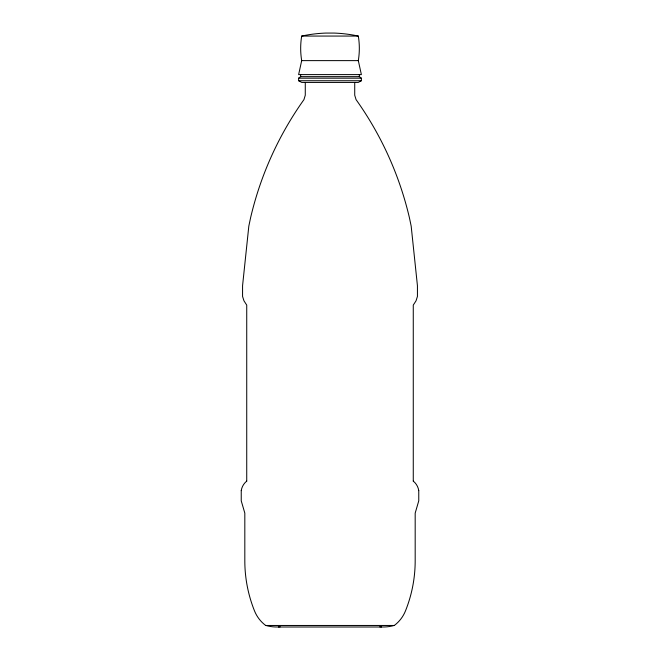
<?xml version="1.0" encoding="UTF-8"?>
<svg xmlns="http://www.w3.org/2000/svg" width="660" height="660" viewBox="0 0 660 660"><rect width="100%" height="100%" fill="white"/><g stroke="black" fill="none" stroke-linecap="round" stroke-linejoin="round"><path stroke-width="0.99" d="M301.686 60.621L298.625 74.605L361.375 74.605L358.314 60.621A75.075 75.075 0 0 0 358.314 36.061A139.21 139.21 0 0 0 334.117 33.074L325.883 33.074A139.21 139.21 0 0 0 301.686 36.061A75.075 75.075 0 0 0 301.686 60.621L358.314 60.621M298.617 78.177L300.647 76.651L359.353 76.651L361.383 78.177L361.383 80.734L358.264 82.426L301.736 82.426L298.617 80.734L298.617 78.177L361.383 78.177M301.686 36.061L358.314 36.061M298.617 80.734L361.383 80.734M241.238 490.619L241.238 500.849L244.819 513.117L244.819 560.711A134.607 134.607 0 0 0 254.521 610.929A33.858 33.858 0 0 0 265.708 625.474L394.292 625.465A33.858 33.858 0 0 0 405.463 610.929A134.607 134.607 0 0 0 415.181 560.711L415.181 513.117L418.762 500.849L418.762 490.619M278.396 627L381.604 627M413.267 481.132L413.267 305.101L416.039 300.82L417.433 296.431L417.433 285.689L411.18 226.149L409.447 217.858A335.462 335.462 0 0 0 356.062 99.619L354.725 95.221L354.725 82.426M359.353 74.605L359.353 76.651M305.275 82.426L305.275 95.221L303.947 99.627A335.462 335.462 0 0 0 250.569 217.858L248.82 226.149L242.566 285.689L242.566 296.431L243.961 300.82L246.733 305.101L246.733 481.132M300.647 74.605L300.647 76.651M280.244 626.827A38.973 38.973 0 0 1 265.716 625.433M241.246 490.619A14.99 14.99 0 0 1 246.724 481.123M394.284 625.433A38.973 38.973 0 0 1 379.756 626.827M413.275 481.123A14.99 14.99 0 0 1 418.753 490.619"/></g></svg>
